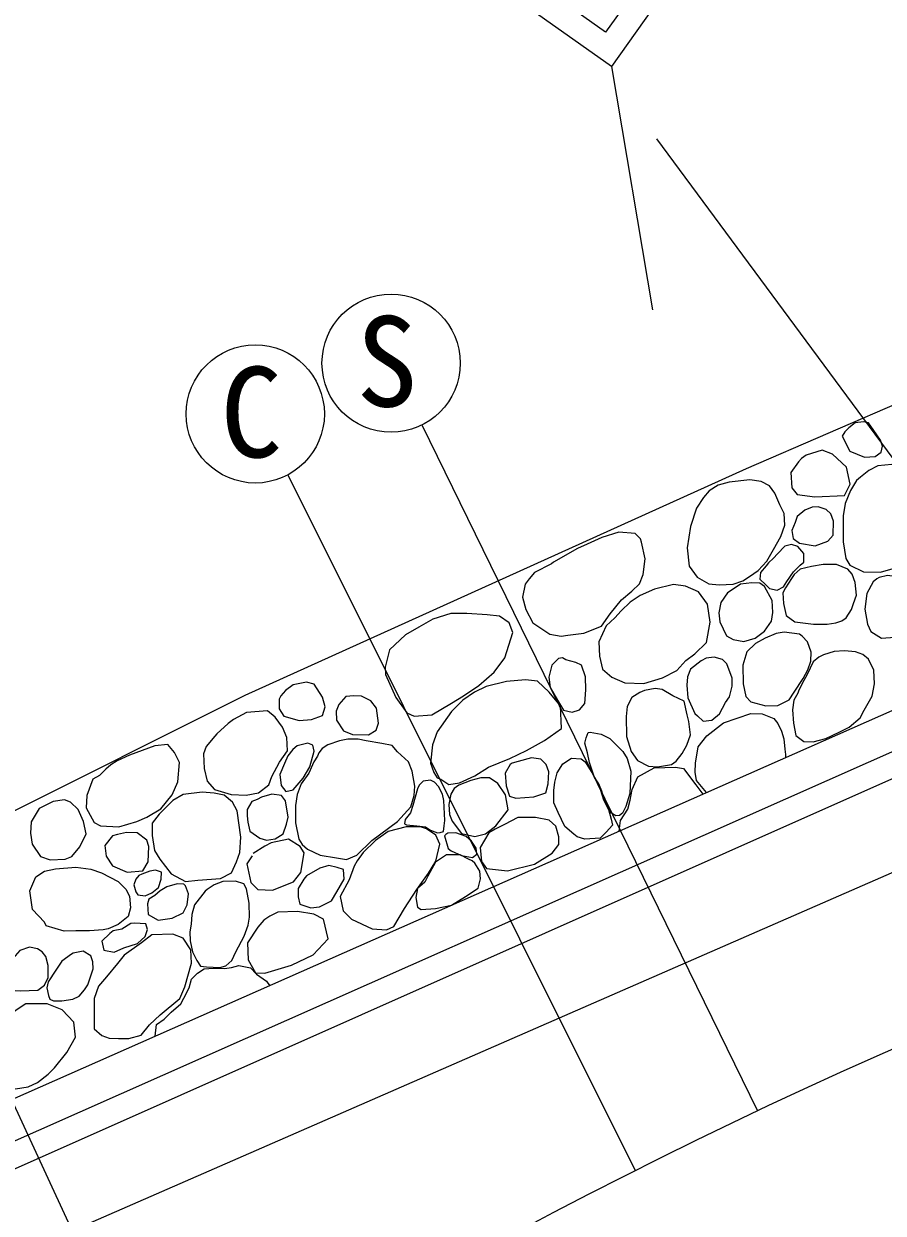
# Model space of a CAD drawing. Units: millimetres at full size, sheet at 1:1000; details may follow other scales. Extents: x 40000 to 680000, y 20000 to 380000.
# Drawn here: x 150108 to 167524, y 295558 to 319656 of the extents above; entities that cross this region are included whole.
import ezdxf
from ezdxf.enums import TextEntityAlignment as Align

# ---------------------------------------------------------------- set-up
doc = ezdxf.new("R2010")
doc.units = ezdxf.units.MM
doc.header["$LTSCALE"] = 1000
doc.linetypes.add('CHAIN', pattern=[18.5, 12, -1.5, 3.5, -1.5])
doc.layers.add('M-BMK', color=2, linetype='CHAIN', lineweight=13)
doc.layers.add('M-WORK', color=1, linetype='Continuous', lineweight=13)
doc.styles.add('ＭＳ ゴシック', font='')
doc.styles.get('ＭＳ ゴシック').set_extended_font_data('MS Gothic')

msp = doc.modelspace()

# ---------------------------------------------------------------- linework, layer by layer
at = {"layer": 'M-BMK'}
msp.add_arc((214875, 192869), 112821, 86.8648, 135.27853, dxfattribs=at)
at = {"layer": 'M-WORK'}
for p, q in [((165701, 323975), (162015, 318787)), ((165003, 323857), (161897, 319484)), ((162015, 318787), (156827, 322473)), ((161897, 319484), (157524, 322591)), ((162015, 318787), (162849, 313857)), ((120011, 284687), (194251, 317458)), ((122213, 284737), (195992, 317458)), ((122678, 284339), (197153, 317458)), ((162927, 317326), (174538, 301623)), ((164753, 310646), (171894, 313742)), ((158176, 311527), (164976, 297632)), ((154593, 306053), (164753, 310646)), ((155457, 310515), (162500, 296422)), ((142576, 300035), (154593, 306053)), ((153034, 291048), (145970, 306189)), ((122091, 282550), (172412, 304517))]:
    msp.add_line(p, q, dxfattribs=at)
for points in [[(166694, 311298), (166845, 310997), (167142, 310874), (167361, 310892), (167485, 310978), (167509, 311099), (167469, 311218), (167320, 311439), (167222, 311572), (167122, 311593), (166956, 311568), (166828, 311470), (166747, 311390)], [(165809, 310784), (165650, 310565), (165672, 310255), (165777, 310122), (166138, 310072), (166737, 310099), (166851, 310328), (166778, 310670), (166495, 310935), (166285, 311017), (165965, 310917), (165869, 310848)], [(166984, 310404), (166858, 310198), (166751, 309938), (166715, 309688), (166715, 309159), (166769, 308819), (166849, 308685), (167122, 308554), (167467, 308548), (167723, 308618), (168030, 308906), (168267, 309252), (168350, 309539), (168356, 309744), (168273, 310057), (168164, 310358), (168062, 310550), (167908, 310652), (167697, 310729), (167416, 310703), (167231, 310607), (167064, 310473)], [(163883, 310055), (163743, 309844), (163621, 309473), (163551, 309039), (163589, 308668), (163755, 308444), (163992, 308310), (164197, 308290), (164485, 308303), (164676, 308367), (164817, 308457), (164990, 308578), (165162, 308770), (165303, 309007), (165450, 309269), (165527, 309499), (165514, 309736), (165431, 309908), (165329, 310145), (165220, 310292), (165047, 310382), (164823, 310414), (164401, 310369), (164178, 310305), (163998, 310190)], [(165934, 309800), (165779, 309672), (165738, 309549), (165674, 309389), (165701, 309225), (165829, 309133), (166144, 309079), (166400, 309175), (166510, 309298), (166519, 309581), (166464, 309727), (166368, 309814), (166208, 309869), (166085, 309860)], [(160460, 308536), (160351, 308408), (160268, 308299), (160211, 308037), (160281, 307788), (160422, 307519), (160767, 307289), (160997, 307250), (161131, 307270), (161458, 307308), (161816, 307449), (161988, 307704), (162219, 307986), (162430, 308158), (162583, 308312), (162660, 308497), (162698, 308817), (162628, 309150), (162602, 309220), (162500, 309329), (162168, 309354), (161822, 309246), (161522, 309111), (161330, 309022), (160844, 308747), (160805, 308715)], [(165152, 308672), (165035, 308538), (165022, 308404), (165146, 308287), (165221, 308215), (165377, 308182), (165501, 308248), (165570, 308355), (165707, 308554), (165844, 308685), (165913, 308747), (165913, 308923), (165792, 309067), (165665, 309106), (165531, 309073), (165381, 308920), (165302, 308832), (165201, 308737)], [(165541, 308225), (165492, 308124), (165501, 307911), (165560, 307667), (165730, 307539), (166112, 307494), (166386, 307491), (166565, 307517), (166683, 307559), (166771, 307621), (166878, 307791), (166918, 307908), (166983, 308078), (166957, 308336), (166895, 308505), (166807, 308603), (166578, 308701), (166304, 308701), (166072, 308662), (165844, 308606), (165717, 308499), (165668, 308420)], [(167319, 308348), (167191, 308115), (167150, 307796), (167205, 307489), (167273, 307343), (167488, 307211), (167762, 307229), (168091, 307439), (168269, 307649), (168260, 307933), (168191, 308097), (168004, 308312), (167808, 308449), (167607, 308476), (167442, 308435), (167396, 308412)], [(161910, 307458), (161760, 307132), (161772, 306844), (161835, 306581), (162023, 306418), (162286, 306305), (162675, 306293), (163051, 306405), (163339, 306556), (163527, 306756), (163703, 306894), (163941, 307120), (164016, 307533), (163966, 307897), (163778, 308148), (163515, 308261), (163276, 308298), (162888, 308198), (162599, 308072), (162399, 307935), (162211, 307759), (162086, 307621)], [(164369, 308130), (164235, 307932), (164190, 307721), (164210, 307536), (164350, 307254), (164485, 307184), (164696, 307139), (164926, 307210), (165118, 307350), (165258, 307555), (165284, 307728), (165271, 307971), (165118, 308252), (165022, 308322), (164862, 308329), (164632, 308303), (164504, 308214)], [(157520, 306974), (157431, 306624), (157440, 306472), (157646, 306007), (157870, 305693), (158022, 305631), (158380, 305657), (158774, 305890), (159016, 306042), (159329, 306248), (159642, 306517), (159857, 306812), (160019, 307323), (159947, 307520), (159750, 307654), (159499, 307681), (159087, 307708), (158765, 307708), (158398, 307591), (158111, 307430), (157843, 307278)], [(164758, 306933), (164681, 306658), (164687, 306280), (164739, 306024), (164841, 305916), (165148, 305839), (165391, 305845), (165621, 305961), (165717, 306114), (165903, 306389), (165998, 306568), (166056, 306741), (166062, 306926), (165992, 307131), (165883, 307252), (165826, 307291), (165519, 307329), (165353, 307304), (165129, 307208), (164937, 307099)], [(160942, 306799), (160810, 306662), (160750, 306420), (160778, 306209), (160924, 305952), (161043, 305751), (161222, 305709), (161372, 305754), (161477, 305882), (161500, 306159), (161493, 306427), (161409, 306658), (161292, 306718), (161092, 306772), (161027, 306807)], [(163619, 306582), (163555, 306422), (163543, 306256), (163562, 306000), (163709, 305680), (163760, 305636), (163875, 305527), (164048, 305546), (164208, 305674), (164329, 305904), (164406, 306019), (164464, 306237), (164464, 306397), (164355, 306691), (164265, 306774), (164099, 306825), (163933, 306800), (163837, 306748)], [(165712, 305954), (165685, 305753), (165703, 305483), (165753, 305237), (165918, 305113), (166101, 305109), (166361, 305177), (166631, 305301), (166836, 305406), (167055, 305593), (167138, 305748), (167298, 306036), (167348, 306283), (167334, 306557), (167224, 306785), (167110, 306877), (166959, 306932), (166736, 306950), (166530, 306941), (166311, 306872), (166219, 306822), (166101, 306731), (166046, 306603), (165982, 306475), (165913, 306351), (165817, 306155), (165790, 306091)], [(155283, 305972), (155283, 305774), (155379, 305627), (155692, 305537), (155941, 305563), (156159, 305640), (156216, 305819), (156159, 306011), (155993, 306279), (155839, 306318), (155564, 306260), (155411, 306145), (155315, 306043)], [(158487, 305308), (158389, 305049), (158353, 304673), (158416, 304484), (158487, 304377), (158559, 304350), (158720, 304243), (158935, 304279), (159249, 304422), (159526, 304592), (159956, 304771), (160296, 304932), (160663, 305138), (161003, 305380), (160986, 305836), (160753, 306114), (160520, 306338), (160278, 306365), (159893, 306329), (159481, 306230), (159240, 306114), (159007, 305953), (158774, 305720)], [(156492, 305864), (156440, 305729), (156447, 305550), (156587, 305333), (156767, 305256), (157093, 305250), (157246, 305346), (157297, 305486), (157259, 305787), (157144, 305940), (156952, 306030), (156798, 306043), (156632, 306024)], [(162432, 306005), (162336, 305826), (162317, 305622), (162323, 305219), (162419, 304912), (162547, 304733), (162766, 304613), (162949, 304600), (163233, 304652), (163328, 304718), (163448, 304874), (163546, 305041), (163618, 305253), (163585, 305520), (163553, 305657), (163488, 305931), (163262, 306039), (163047, 306166), (162900, 306189), (162685, 306150), (162594, 306108)], [(153978, 305220), (153806, 305016), (153748, 304862), (153761, 304568), (153825, 304312), (153972, 304140), (154311, 304044), (154618, 304025), (154867, 304076), (155072, 304236), (155136, 304408), (155289, 304696), (155449, 304926), (155436, 305195), (155353, 305406), (155200, 305611), (155046, 305739), (154624, 305700), (154356, 305559), (154253, 305476), (154023, 305272)], [(155390, 304668), (155294, 304444), (155326, 304220), (155417, 304101), (155568, 304138), (155769, 304371), (155906, 304604), (155993, 304919), (155965, 305042), (155865, 305079), (155646, 305024), (155563, 304951), (155458, 304823)], [(155649, 304041), (155613, 303817), (155613, 303468), (155685, 303137), (155747, 303029), (155855, 302931), (156114, 302814), (156446, 302761), (156651, 302726), (156860, 302814), (157163, 303108), (157682, 303493), (157952, 303793), (158016, 304021), (158030, 304213), (157980, 304514), (157902, 304702), (157683, 304907), (157573, 305031), (157363, 305076), (157048, 305131), (156883, 305163), (156673, 305159), (156504, 305127), (156271, 305044), (156152, 304971), (156089, 304884), (156057, 304816), (155988, 304702), (155883, 304473), (155732, 304259)], [(161584, 305306), (161808, 305264), (161986, 305173), (162247, 304913), (162334, 304767), (162411, 304515), (162388, 304063), (162311, 303798), (162242, 303661), (162178, 303615), (162105, 303606), (162018, 303666), (161968, 303720), (161936, 303807), (161859, 303963), (161822, 304109), (161758, 304259), (161676, 304383), (161575, 304689), (161530, 304885), (161479, 305082), (161502, 305187), (161548, 305296)], [(151509, 304350), (151384, 304024), (151372, 303773), (151535, 303472), (151660, 303409), (152036, 303384), (152399, 303497), (152600, 303585), (152888, 303748), (153114, 304036), (153227, 304299), (153264, 304688), (153164, 304889), (153026, 305051), (152763, 305026), (152254, 304835), (151998, 304725), (151870, 304643), (151769, 304556), (151641, 304428)], [(159962, 304646), (159864, 304475), (159882, 304216), (159954, 304010), (160079, 303965), (160446, 303992), (160688, 304073), (160737, 304260), (160751, 304502), (160696, 304648), (160586, 304758), (160399, 304781), (160129, 304708), (160006, 304676)], [(162036, 303420), (161912, 303280), (161791, 303156), (161478, 303133), (161321, 303185), (161253, 303234), (161070, 303394), (160939, 303675), (160851, 303874), (160851, 304125), (160871, 304288), (160920, 304481), (161034, 304664), (161207, 304778), (161400, 304765), (161484, 304700), (161641, 304452), (161762, 304236), (161856, 303933), (161958, 303740), (162010, 303538)], [(158831, 304161), (158762, 304050), (158723, 303838), (158733, 303639), (158788, 303498), (158978, 303250), (159245, 303192), (159464, 303244), (159676, 303404), (159921, 303730), (159872, 304034), (159712, 304265), (159545, 304379), (159372, 304376), (159170, 304324), (158922, 304233)], [(158085, 304157), (157994, 303819), (157944, 303668), (157839, 303536), (157820, 303447), (157864, 303424), (158071, 303403), (158249, 303384), (158353, 303316), (158493, 303265), (158547, 303270), (158614, 303293), (158628, 303405), (158642, 303517), (158619, 303922), (158591, 304048), (158510, 304202), (158430, 304291), (158353, 304333), (158204, 304314), (158118, 304228)], [(150419, 303760), (150256, 303485), (150243, 303259), (150281, 303033), (150444, 302783), (150645, 302720), (150945, 302732), (151083, 302783), (151246, 302983), (151372, 303246), (151321, 303497), (151209, 303735), (151058, 303886), (150933, 303936), (150707, 303898)], [(152849, 303643), (152708, 303457), (152708, 303208), (152760, 302907), (152868, 302728), (153098, 302434), (153386, 302280), (153636, 302306), (154096, 302338), (154320, 302453), (154422, 302677), (154486, 302869), (154505, 303176), (154435, 303707), (154339, 303886), (154167, 304026), (153968, 304071), (153725, 304090), (153341, 304039), (153130, 303918)], [(154732, 303899), (154636, 303735), (154636, 303611), (154650, 303479), (154686, 303301), (154892, 303154), (155024, 303113), (155202, 303141), (155367, 303246), (155435, 303438), (155463, 303579), (155412, 303913), (155330, 304022), (155134, 304045), (154924, 303990), (154837, 303940)], [(159535, 303264), (159356, 302969), (159383, 302682), (159482, 302539), (159911, 302494), (160458, 302628), (160816, 302852), (160950, 303031), (160950, 303183), (160887, 303398), (160753, 303524), (160475, 303577), (160117, 303577), (159849, 303434), (159661, 303336)], [(151904, 303201), (151749, 303009), (151776, 302790), (151904, 302593), (152201, 302465), (152521, 302497), (152631, 302675), (152644, 302986), (152599, 303114), (152407, 303265), (152188, 303274), (152005, 303233)], [(156705, 302313), (156517, 301973), (156580, 301686), (156750, 301516), (157171, 301319), (157457, 301301), (157610, 301364), (157824, 301731), (158075, 302116), (158308, 302447), (158460, 302689), (158541, 303038), (158460, 303217), (158272, 303343), (158147, 303387), (157860, 303387), (157493, 303289), (157233, 303110), (156983, 302868), (156866, 302698), (156804, 302591)], [(158633, 303203), (158707, 302947), (158766, 302898), (158978, 302803), (159204, 302767), (159288, 302833), (159278, 302954), (159178, 303098), (159076, 303189), (158866, 303262), (158703, 303257), (158658, 303229)], [(158238, 302268), (158089, 302136), (158053, 301954), (158085, 301756), (158162, 301711), (158449, 301730), (158773, 301797), (159057, 301973), (159313, 302140), (159364, 302332), (159351, 302491), (159249, 302651), (159191, 302696), (159121, 302734), (158948, 302818), (158673, 302818), (158448, 302670), (158294, 302383)], [(150356, 302374), (150526, 302490), (150750, 302535), (151162, 302571), (151466, 302526), (151681, 302455), (152021, 302275), (152174, 302123), (152254, 301980), (152272, 301747), (152227, 301568), (152021, 301407), (151815, 301317), (151717, 301300), (151439, 301282), (151162, 301282), (150929, 301273), (150562, 301380), (150526, 301452), (150284, 301711), (150231, 302087)], [(152443, 302401), (152379, 302328), (152338, 302214), (152379, 302068), (152420, 302009), (152566, 301990), (152703, 302050), (152840, 302159), (152891, 302328), (152900, 302470), (152776, 302511), (152662, 302488), (152502, 302424)], [(155786, 302323), (155667, 302136), (155671, 301966), (155703, 301820), (155923, 301747), (156101, 301765), (156343, 301884), (156452, 302067), (156599, 302327), (156590, 302519), (156462, 302560), (156293, 302601), (156105, 302547), (155836, 302396)], [(152644, 301917), (152616, 301826), (152626, 301607), (152831, 301492), (153114, 301533), (153338, 301643), (153416, 301808), (153443, 302031), (153388, 302191), (153352, 302223), (153215, 302232), (153009, 302173), (152872, 302086), (152763, 301995)], [(153782, 302082), (153571, 301807), (153514, 301609), (153501, 301417), (153475, 301257), (153482, 301078), (153526, 300854), (153616, 300675), (153686, 300560), (153814, 300547), (154083, 300535), (154204, 300567), (154326, 300675), (154403, 300854), (154575, 301174), (154658, 301392), (154684, 301558), (154678, 301839), (154620, 302127), (154569, 302229), (154396, 302287), (154140, 302281), (153968, 302210), (153827, 302114)], [(154851, 301351), (154645, 301037), (154654, 300688), (154806, 300428), (154994, 300419), (155531, 300581), (155970, 300795), (156274, 301118), (156185, 301512), (155988, 301619), (155657, 301673), (155254, 301655), (155092, 301574), (154976, 301494)], [(151850, 301223), (151690, 301070), (151729, 300890), (151940, 300846), (152138, 300935), (152413, 301025), (152567, 301165), (152618, 301306), (152579, 301421), (152355, 301434), (152279, 301428), (152093, 301313), (151921, 301281)], [(151625, 300160), (151536, 299909), (151536, 299596), (151536, 299292), (151688, 299157), (151840, 299104), (152028, 299095), (152234, 299095), (152485, 299166), (152655, 299372), (152870, 299578), (153273, 299909), (153371, 300142), (153505, 300626), (153496, 300894), (153335, 301127), (153129, 301208), (152700, 301199), (152494, 301038), (152144, 300787), (152010, 300617), (151786, 300348)], [(149714, 300537), (149642, 300439), (149629, 300312), (149694, 300145), (149825, 300077), (150043, 300064), (150396, 300080), (150526, 300181), (150604, 300331), (150601, 300475), (150601, 300576), (150552, 300762), (150484, 300853), (150386, 300915), (150223, 300951), (150030, 300879), (149932, 300772), (149808, 300622)], [(150604, 300246), (150578, 300122), (150611, 299969), (150634, 299891), (150709, 299861), (150882, 299858), (151104, 299894), (151231, 299953), (151342, 300083), (151404, 300184), (151515, 300511), (151508, 300648), (151466, 300775), (151313, 300866), (151107, 300827), (151074, 300808), (150882, 300661), (150761, 300481)], [(149539, 299279), (149475, 299087), (149411, 298780), (149450, 298448), (149591, 298192), (149686, 298083), (149942, 298077), (150198, 298121), (150384, 298205), (150601, 298377), (150729, 298505), (150978, 298812), (151157, 299126), (151125, 299426), (150889, 299676), (150582, 299803), (150147, 299797), (149974, 299682), (149661, 299452)]]:
    msp.add_lwpolyline(points, close=True, dxfattribs=at)
for points in [[(163945, 304081), (163737, 304322), (163714, 304495), (163723, 304678), (163774, 305007), (163952, 305231), (164290, 305491), (164838, 305683), (165071, 305674), (165309, 305578), (165386, 305482), (165464, 305322), (165510, 305172), (165528, 304961), (165542, 304852), (165541, 304785)], [(162173, 303298), (162202, 303511), (162348, 303744), (162398, 303927), (162439, 304142), (162549, 304397), (162882, 304580), (163312, 304594), (163476, 304566), (163727, 304235), (163868, 304047)], [(154735, 302798), (154625, 302633), (154707, 302259), (154854, 302113), (155151, 302104), (155571, 302273), (155722, 302464), (155790, 302857), (155712, 302990), (155470, 303136), (155119, 303063), (154995, 302994), (154758, 302848)], [(152769, 299147), (152801, 299378), (152956, 299492), (153098, 299629), (153294, 299798), (153353, 299912), (153463, 300127), (153507, 300298), (153626, 300421), (153766, 300512), (153950, 300524), (154176, 300517), (154318, 300538), (154465, 300575), (154705, 300529), (154827, 300403), (155029, 300258), (155086, 300170)]]:
    msp.add_lwpolyline(points, dxfattribs=at)
for centre in [(157551, 312780), (154800, 311751)]:
    msp.add_circle(centre, 1400, dxfattribs=at)
for centre, radius, start, end in [((212356, 197563), 110719, 109.34593, 136.13256), ((209491, 202034), 96882, 104.20556, 125.34427)]:
    msp.add_arc(centre, radius, start, end, dxfattribs=at)

# ---------------------------------------------------------------- texts
at = {"layer": 'M-WORK', "style": 'ＭＳ ゴシック'}
for s, p in [('S', (157468, 312817)), ('C', (154717, 311789))]:
    msp.add_text(s, height=1833, dxfattribs=at).set_placement(p, align=Align.MIDDLE_CENTER)

doc.saveas('drawing.dxf')
